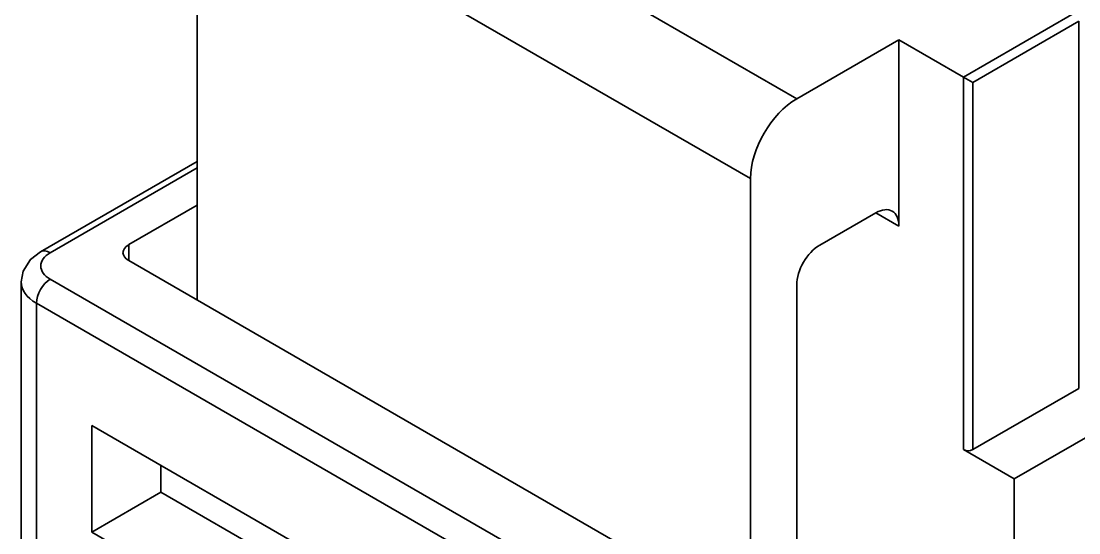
# Model space of a CAD drawing. Header units: millimetres. Extents: x -105 to 105, y -148 to 148.
# Drawn here: x 51.12 to 67.34, y -22.76 to -14.91 of the extents above; entities that cross this region are included whole.
import ezdxf

# ---------------------------------------------------------------- set-up
doc = ezdxf.new("R2010")
doc.units = ezdxf.units.MM
doc.layers.add('粗实线层', color=7, linetype='Continuous', lineweight=35)

msp = doc.modelspace()

# ---------------------------------------------------------------- linework, layer by layer
at = {"layer": '粗实线层', "color": 7, "lineweight": 35, "ltscale": 0.3}
for p, q in [((63.012, -16.105), (54.527, -11.206)), ((62.305, -17.33), (53.82, -12.431)), ((53.82, -12.431), (53.82, -19.194)), ((67.267, -14.791), (65.569, -15.771)), ((67.337, -14.914), (65.711, -15.853)), ((67.337, -20.548), (67.337, -14.914)), ((64.58, -15.2), (63.012, -16.105)), ((64.58, -15.2), (64.58, -18.057)), ((64.58, -15.2), (65.569, -15.771)), ((65.711, -15.853), (65.569, -15.771)), ((65.569, -21.487), (65.569, -15.771)), ((65.711, -21.487), (65.711, -15.853)), ((51.419, -18.451), (53.82, -17.065)), ((51.569, -18.466), (53.82, -17.166)), ((62.305, -17.33), (62.305, -24.093)), ((52.771, -18.343), (53.82, -17.738)), ((63.365, -18.35), (64.226, -17.853)), ((64.58, -18.057), (64.226, -17.853)), ((52.771, -18.343), (52.771, -18.588)), ((62.953, -24.467), (52.771, -18.588)), ((51.122, -25.202), (51.122, -18.915)), ((62.458, -25.161), (51.569, -18.874)), ((63.012, -24.493), (63.012, -18.963)), ((62.246, -25.528), (51.357, -19.241)), ((51.357, -25.528), (51.357, -19.241)), ((65.711, -21.487), (67.337, -20.548)), ((66.347, -21.936), (68.469, -20.711)), ((52.205, -22.752), (52.205, -21.119)), ((52.205, -21.119), (61.398, -26.427)), ((65.569, -21.487), (66.347, -21.936)), ((53.266, -22.14), (53.266, -21.732)), ((66.347, -23.569), (66.347, -21.936)), ((52.205, -22.752), (53.266, -22.14)), ((61.398, -26.835), (53.266, -22.14)), ((61.398, -28.06), (52.205, -22.752))]:
    msp.add_line(p, q, dxfattribs=at)
msp.add_lwpolyline([(51.122, -18.915), (51.153, -18.748), (51.266, -18.57), (51.419, -18.451)], dxfattribs=at)
for centre, major_axis, start_param, end_param in [((63.012, -16.921), (0.5, 0.866), 0.785398, 2.356194), ((64.226, -18.262), (0.25, 0.433), 0, 0.785398), ((64.226, -18.262), (0.25, 0.433), 5.497787, 6.283185), ((51.569, -18.711), (-0.15, 0.26), 5.497787, 6.283185), ((51.922, -18.67), (0.5, 0), 2.356194, 3.926991), ((52.983, -18.466), (0.3, 0), 2.356194, 3.141593), ((52.983, -18.466), (0.3, 0), 3.141593, 3.926991), ((63.365, -18.758), (0.25, 0.433), 0.785398, 2.356194), ((51.922, -18.915), (0.8, 0), 3.141593, 3.926991), ((51.569, -19.119), (-0.15, -0.26), 3.926991, 5.497787), ((65.64, -21.446), (-0.1, 0), 0.785398, 2.356194)]:
    msp.add_ellipse(centre, major_axis=major_axis, ratio=0.57735, start_param=start_param, end_param=end_param, dxfattribs=at)

doc.saveas('drawing.dxf')
